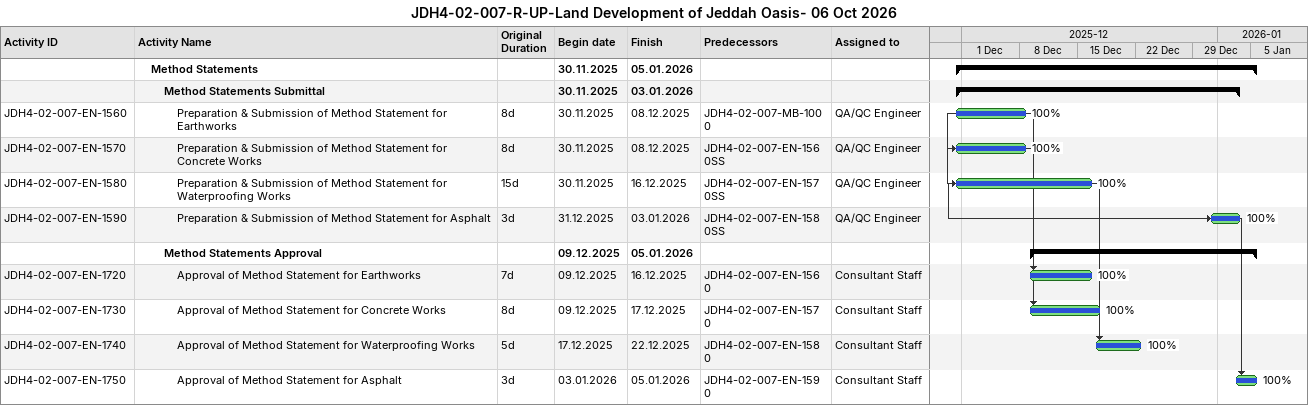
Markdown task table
JDH4-02-007-R-UP-Land Development of Jeddah Oasis- 06 Oct 2026

| ID | Level | Task | Original duration | Start | Finish | Predecessors | Resources | % complete |
|---|---|---|---|---|---|---|---|---|
|  | 2 | **Method Statements** |  | 2025-11-30 | 2026-01-05 |  |  |  |
|  | 3 | **Method Statements Submittal** |  | 2025-11-30 | 2026-01-03 |  |  |  |
| JDH4-02-007-EN-1560 | 4 | Preparation & Submission of Method Statement for Earthworks | 8d | 2025-11-30 | 2025-12-08 | JDH4-02-007-MB-1000 | QA/QC Engineer | 100 |
| JDH4-02-007-EN-1570 | 4 | Preparation & Submission of Method Statement for Concrete Works | 8d | 2025-11-30 | 2025-12-08 | JDH4-02-007-EN-1560SS | QA/QC Engineer | 100 |
| JDH4-02-007-EN-1580 | 4 | Preparation & Submission of Method Statement for Waterproofing Works | 15d | 2025-11-30 | 2025-12-16 | JDH4-02-007-EN-1570SS | QA/QC Engineer | 100 |
| JDH4-02-007-EN-1590 | 4 | Preparation & Submission of Method Statement for Asphalt | 3d | 2025-12-31 | 2026-01-03 | JDH4-02-007-EN-1580SS | QA/QC Engineer | 100 |
|  | 3 | **Method Statements Approval** |  | 2025-12-09 | 2026-01-05 |  |  |  |
| JDH4-02-007-EN-1720 | 4 | Approval of Method Statement for Earthworks | 7d | 2025-12-09 | 2025-12-16 | JDH4-02-007-EN-1560 | Consultant Staff | 100 |
| JDH4-02-007-EN-1730 | 4 | Approval of Method Statement for Concrete Works | 8d | 2025-12-09 | 2025-12-17 | JDH4-02-007-EN-1570 | Consultant Staff | 100 |
| JDH4-02-007-EN-1740 | 4 | Approval of Method Statement for Waterproofing Works | 5d | 2025-12-17 | 2025-12-22 | JDH4-02-007-EN-1580 | Consultant Staff | 100 |
| JDH4-02-007-EN-1750 | 4 | Approval of Method Statement for Asphalt | 3d | 2026-01-03 | 2026-01-05 | JDH4-02-007-EN-1590 | Consultant Staff | 100 |
